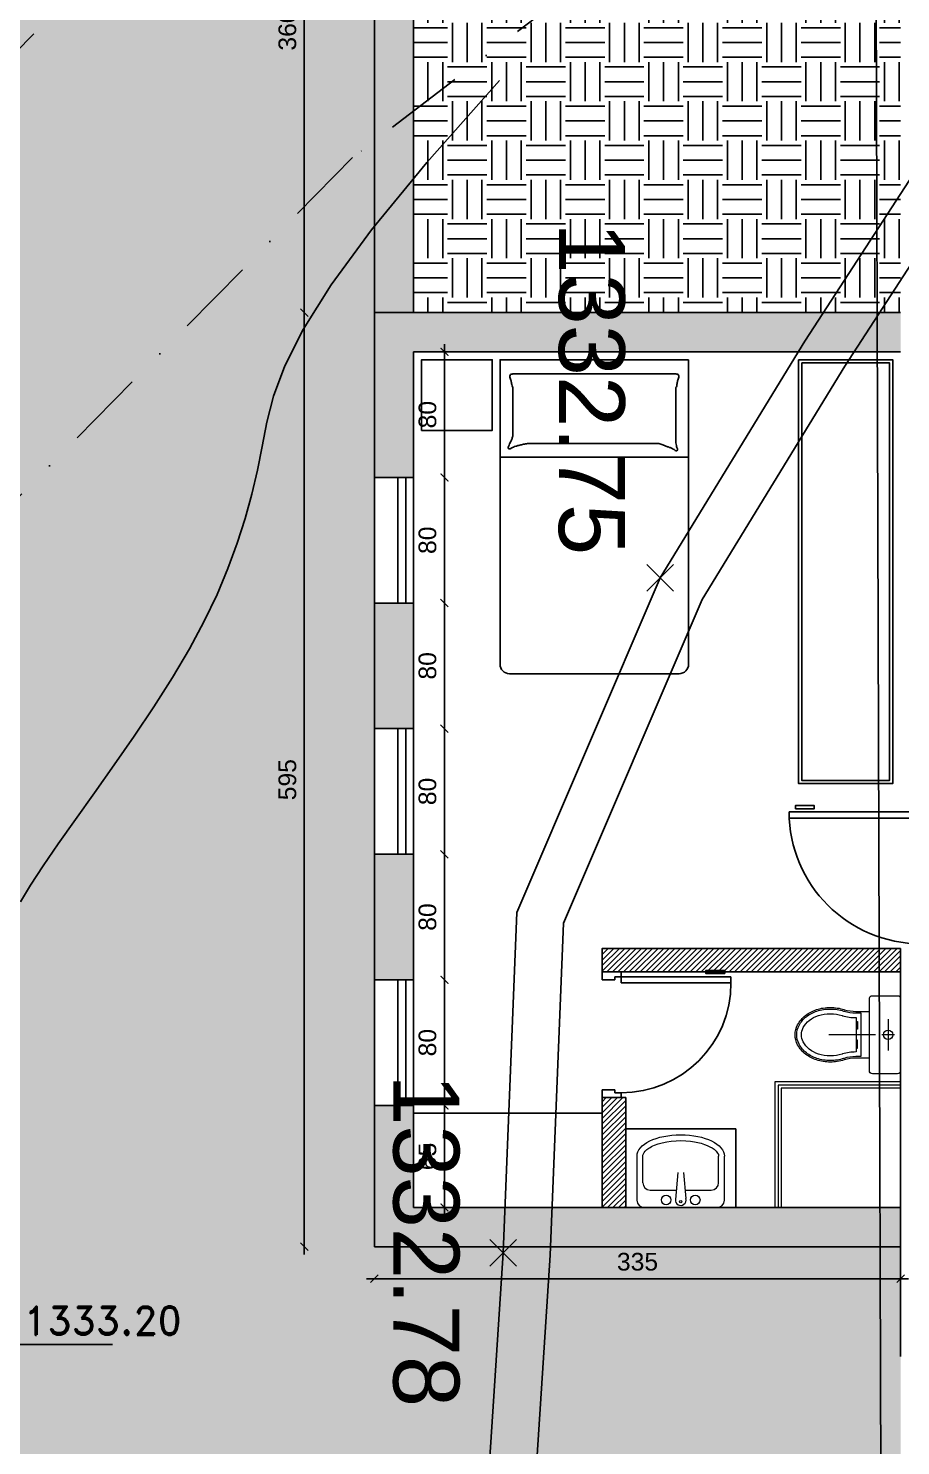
# Model space of a CAD drawing. Header units: centimetres. Extents: x 96271 to 179142, y 9855 to 112216.
# Drawn here: x 138321 to 138877, y 81694 to 82596 of the extents above; entities that cross this region are included whole.
import ezdxf
from ezdxf.enums import TextEntityAlignment as Align

# ---------------------------------------------------------------- set-up
doc = ezdxf.new("R2010")
doc.units = ezdxf.units.CM
doc.header["$LTSCALE"] = 100
doc.header["$MEASUREMENT"] = 0
doc.header["$PDSIZE"] = 0.2
doc.linetypes.add('DASHDOT', pattern=[1, 0.5, -0.25, 0, -0.25])
doc.linetypes.add('HIDDEN', pattern=[0.375, 0.25, -0.125])
doc.layers.get('0').update_dxf_attribs({"linetype": 'CONTINUOUS'})
doc.layers.get('DEFPOINTS').update_dxf_attribs({"linetype": 'CONTINUOUS'})
for name, color, linetype in [('0-door', 7, 'CONTINUOUS'), ('1-door', 7, 'CONTINUOUS'), ('A-Dim', 2, 'CONTINUOUS'), ('A-Furn-Free', 32, 'CONTINUOUS'), ('A-Glass-Full', 140, 'CONTINUOUS'), ('A-Patt-CMU', 8, 'CONTINUOUS'), ('A-Patt-Strcr', 8, 'CONTINUOUS'), ('A-Sanitary fixt', 143, 'CONTINUOUS'), ('A-Setback', 3, 'DASHDOT'), ('A-Wall-Full', 5, 'CONTINUOUS'), ('A-Wall-Prht', 2, 'CONTINUOUS'), ('A-Wall-Strctr', 6, 'CONTINUOUS'), ('C-TOPO-MINR', 145, 'CONTINUOUS'), ("coupe aa'", 6, 'CONTINUOUS'), ('HANDLES', 2, 'CONTINUOUS'), ('jal er', 5, 'CONTINUOUS'), ('plan-elevation level', 7, 'CONTINUOUS'), ('PLANTS', 75, 'CONTINUOUS'), ('V-NODE', 1, 'CONTINUOUS'), ('V-NODE-TEXT', 11, 'CONTINUOUS')]:
    doc.layers.add(name, color=color, linetype=linetype)
doc.layers.add('cadre', color=7, linetype='CONTINUOUS', lineweight=0)
doc.layers.add('sanitaires', color=150, linetype='CONTINUOUS', lineweight=0)
doc.styles.add('I', font='ITALICC.SHX')
doc.styles.add('ROMAND', font='romand.shx', dxfattribs={"height": 10})
doc.styles.get("Standard").update_dxf_attribs({"font": 'arial.ttf'})
doc.dimstyles.new('1-50', dxfattribs={"dimtxt": 11.25, "dimasz": 5, "dimexe": 5, "dimexo": 5, "dimgap": 5, "dimtad": 1, "dimdec": 1, "dimrnd": 0.5, "dimzin": 12, "dimdsep": 46, "dimtxsty": 'Standard', "dimblk": 'ARCHTICK', "dimcen": 0.09, "dimdle": 5, "dimadec": 0, "dimazin": 3, "dimtfac": 1, "dimtdec": 1, "dimtix": 1, "dimtofl": 0, "dimtmove": 1, "dimatfit": 3, "dimfxl": 5, "dimtolj": 1, "dimtzin": 0, "dimarcsym": 0})
pattern_1 = [(90, (894916.29, -703049.082), (14.2875, 7.14375), [0, -14.2875])]
pattern_2 = [(50, (149663.154, 69378.014), (14.345204, -1.255043), [1.5, -16.5]), (355, (149663.154, 69378.014), (-2.775027, 15.043843), [1.2, -13.2]), (100.45144, (149664.35, 69377.91), (11.570177, 13.7888), [1.274804, -14.022842]), (46.1842, (149663.154, 69382.014), (21.344827, -3.310386), [2.25, -24.75]), (96.63564, (149664.933, 69381.739), (18.69324, 19.482372), [1.912207, -21.034275]), (351.18416, (149663.154, 69382.014), (18.69324, 19.482372), [1.8, -19.8]), (21, (149665.154, 69381.014), (11.938141, -8.052378), [1.5, -16.5]), (326, (149665.154, 69381.014), (4.866307, 14.503001), [1.2, -13.2]), (71.451445, (149666.149, 69380.343), (16.804448, 6.450623), [1.274804, -14.022842]), (37.5, (149663.154, 69378.0145), (0.2431971, 6.6578771), [0, -13.04, 0, -13.4, 0, -13.25]), (7.5, (149663.154, 69378.0145), (5.2613907, 7.8882342), [0, -7.64, 0, -12.74, 0, -5.05]), (327.5, (149658.694, 69378.0145), (10.6764487, -0.4510974), [0, -5, 0, -15.6, 0, -20.7]), (317.5, (149656.694, 69378.0145), (11.6637234, 2.0020996), [0, -6.5, 0, -10.36, 0, -14.7])]

# ---------------------------------------------------------------- blocks, each defined once
blk = doc.blocks.new('A$C5EE75B5F')
at = {"layer": 'C-TOPO-MINR', "linetype": 'Continuous', "lineweight": -3}
blk.add_lwpolyline([(71.3428, 27.0318), (71.8646, 26.5684), (72.2941, 26.2163), (72.6445, 25.9591), (72.929, 25.7804), (73.1608, 25.6636), (73.3533, 25.5924), (73.5196, 25.5503), (73.673, 25.5209), (73.8246, 25.4902), (73.9773, 25.4543), (74.132, 25.412), (74.2894, 25.3619), (74.4504, 25.3026), (74.6157, 25.2329), (74.7862, 25.1514), (74.9628, 25.0568), (75.1455, 24.9487), (75.3318, 24.8301), (75.5185, 24.7051), (75.7023, 24.5777), (75.8802, 24.4521), (76.0488, 24.3321), (76.205, 24.222), (76.3454, 24.1255), (76.468, 24.0459), (76.5744, 23.9819)], dxfattribs=at)
at = {"layer": "coupe aa'", "linetype": 'HIDDEN', "flags": 128}
blk.add_lwpolyline([(18.6221, 29.2621), (100.3986, 29.5218)], dxfattribs=at)
at = {"layer": 'jal er', "elevation": 1332.852, "flags": 128}
for points in [[(81.972, 26.8489), (78.809, 27.0549), (76.643, 27.1419), (74.511, 28.0529), (73.002, 28.9749), (71.212, 30.1369), (68.878, 32.4109), (67.031, 35.0859), (66.516, 37.1429), (66.252, 39.2109), (66.228, 41.9949), (66.209, 44.5949), (66.942, 48.9499), (67.348, 50.9359), (68.814, 54.8789)], [(81.9915, 27.1483), (78.8248, 27.3545), (76.7102, 27.4395), (74.6489, 28.3202), (73.162, 29.2288), (71.4002, 30.3724), (69.1083, 32.6054), (67.3088, 35.2116), (66.8114, 37.1985), (66.5519, 39.2313), (66.528, 41.9973), (66.5092, 44.5709), (67.237, 48.895), (67.6373, 50.8531), (69.0952, 54.7744)]]:
    blk.add_lwpolyline(points, dxfattribs=at)
at = {"layer": 'V-NODE', "color": 7, "lineweight": -2}
for p, q in [((74.4262, 27.9681, 1334.425), (74.5959, 28.1378, 1334.425)), ((74.4262, 28.1378, 1334.425), (74.5959, 27.9681, 1334.425)), ((74.4941, 28.0359, 1332.75), (74.528, 28.0699, 1332.75)), ((74.4941, 28.0699, 1332.75), (74.528, 28.0359, 1332.75)), ((78.7242, 26.9701, 1334.46), (78.8939, 27.1398, 1334.46)), ((78.7242, 27.1398, 1334.46), (78.8939, 26.9701, 1334.46)), ((78.7921, 27.0379, 1332.785), (78.826, 27.0719, 1332.785)), ((78.7921, 27.0719, 1332.785), (78.826, 27.0379, 1332.785))]:
    blk.add_line(p, q, dxfattribs=at)
at = {"layer": 'cadre', "style": 'I', "flags": 4}
blk.add_attdef('NORD', text='', height=0.27, rotation=272.48913, dxfattribs=at).set_placement((17.2349, 54.4223), align=Align.MIDDLE)
blk.add_attdef('NORD', text='', height=0.27, rotation=272.48913, dxfattribs=at).set_placement((17.2349, 54.4223), align=Align.MIDDLE)
at = {"layer": 'V-NODE-TEXT', "color": 3, "linetype": 'ByBlock', "char_height": 0.42, "attachment_point": 4}
for s, insert in [('1332.75', (72.2453, 27.616)), ('1332.78', (77.6718, 26.5625))]:
    blk.add_mtext(s, dxfattribs=dict(at, insert=insert))
blk = doc.blocks.new('CL-FFL-PLAN')
at = {"layer": 'plan-elevation level'}
h = blk.add_hatch(dxfattribs=at)
h.set_pattern_fill('DOTS', color=232, scale=9, angle=90, style=0)
h.set_pattern_definition(pattern_1)
h.paths.add_polyline_path([(-1228.6, 206.6), (-1228.6, 50.3), (-1384.9, 50.3, -0.414214)])
h = blk.add_hatch(dxfattribs=at)
h.set_pattern_fill('DOTS', color=232, scale=9, angle=90, style=0)
h.set_pattern_definition(pattern_1)
h.paths.add_polyline_path([(-1228.6, 50.3), (-1072.2, 50.3, -0.414214), (-1228.6, -106.1)])
at = {"layer": 'plan-elevation level', "color": 7, "ltscale": 111}
for p, q in [((-1228.6, 301), (-1228.6, -200.5)), ((336.9, 50.3), (-1462.7, 50.3))]:
    blk.add_line(p, q, dxfattribs=at)
blk.add_circle((-1228.6, 50.3), 156.3, dxfattribs=at)
at = {"layer": 'plan-elevation level', "color": 111, "ltscale": 111, "style": 'ROMAND'}
for s, p in [('FFL', (-960.4, 110.5)), ('CL', (-960.4, -179.7))]:
    blk.add_text(s, height=180, dxfattribs=at).set_placement(p)
for tag, p in [('FFL', (-424, 112.5)), ('CL', (-417.5, -180.3))]:
    blk.add_attdef(tag, p, '', height=180, dxfattribs=at)
blk = doc.blocks.new('SIEGE')
at = {"layer": 'sanitaires'}
for p, q in [((0.08, -0.1), (0.08, 0.1)), ((0.04, 0), (0.12, 0)), ((0.16, 0), (0.46, 0))]:
    blk.add_line(p, q, dxfattribs=at)
for points in [[(0, -0.23), (0, 0.23, -0.414214), (0.02, 0.25), (0.18, 0.25, -0.414214), (0.2, 0.23), (0.2, -0.23, -0.414214), (0.18, -0.25), (0.02, -0.25, -0.414214)], [(0.255, 0.14), (0.2858, 0.14, 0.070503), (0.3623, 0.1508, -0.002744), (0.3646, 0.1516, -0.078075), (0.45, 0.165, -0.078075), (0.5354, 0.1516, -0.087567), (0.603, 0.1159, -0.105488), (0.65, 0.0599, -0.122953), (0.665, 0, -0.122953), (0.65, -0.0599, -0.105488), (0.603, -0.1159, -0.087567), (0.5354, -0.1516, -0.078075), (0.45, -0.165, -0.078075), (0.3646, -0.1516, -0.002744), (0.3623, -0.1508, 0.070503), (0.2858, -0.14), (0.255, -0.14)], [(0.285, 0.11), (0.2858, 0.11, 0.071649), (0.3719, 0.1224, -0.002744), (0.3738, 0.123, -0.078075), (0.45, 0.135, -0.078075), (0.5262, 0.123, -0.087567), (0.5845, 0.0922, -0.105488), (0.6236, 0.0458, -0.122953), (0.635, 0, -0.122953), (0.6236, -0.0458, -0.105488), (0.5845, -0.0922, -0.087567), (0.5262, -0.123, -0.078075), (0.45, -0.135, -0.078075), (0.3738, -0.123, -0.002744), (0.3719, -0.1224, 0.071649), (0.2858, -0.11), (0.285, -0.11)]]:
    blk.add_lwpolyline(points, format="xyb", close=True, dxfattribs=at)
blk.add_lwpolyline([(0.2, 0.15), (0.2858, 0.15, 0.070055), (0.3592, 0.1603, -0.002744), (0.3616, 0.1611, -0.078075), (0.45, 0.175, -0.078075), (0.5384, 0.1611, -0.087567), (0.6091, 0.1237, -0.105488), (0.6589, 0.0646, -0.122953), (0.675, 0, -0.122953), (0.6589, -0.0646, -0.105488), (0.6091, -0.1237, -0.087567), (0.5384, -0.1611, -0.078075), (0.45, -0.175, -0.078075), (0.3616, -0.1611, -0.002744), (0.3592, -0.1603, 0.070055), (0.2858, -0.15), (0.2, -0.15)], format="xyb", dxfattribs=at)
for points in [[(0.285, 0.085), (0.275, 0.085), (0.275, 0.035), (0.285, 0.035)], [(0.285, -0.085), (0.275, -0.085), (0.275, -0.035), (0.285, -0.035)]]:
    blk.add_lwpolyline(points, dxfattribs=at)
blk.add_circle((0.08, 0), 0.03, dxfattribs=at)
blk = doc.blocks.new('A$C16793335')
at = {"layer": 'sanitaires'}
for p, q in [((-22.93, 1.35), (23.44, 1.35)), ((-27.57, -3.29), (-27.57, -31.39)), ((-1.48, -20.99), (-3.07, -4.27)), ((1.98, -20.99), (3.67, -3.74)), ((28.07, -3.29), (28.07, -31.39)), ((-23.86, -14.41), (-23.86, -31.39)), ((-2.55, -9.78), (-19.22, -9.78)), ((19.73, -9.78), (3.08, -9.78)), ((24.36, -14.41), (24.36, -31.39))]:
    blk.add_line(p, q, dxfattribs=at)
for centre, radius in [((-9.02, -3.42), 3.02), ((0.25, -2.33), 0.741), ((9.53, -3.42), 3.02)]:
    blk.add_circle(centre, radius, dxfattribs=at)
for centre, radius, start, end in [((-22.93, -3.29), 4.64, 90, 180), ((0.25, -3.42), 3.43, 354.03503, 194.36306), ((23.44, -3.29), 4.64, 0, 90), ((-19.22, -14.41), 4.64, 90, 180), ((19.73, -14.41), 4.64, 0, 90)]:
    blk.add_arc(centre, radius, start, end, dxfattribs=at)
at = {"layer": 'sanitaires', "extrusion": (0, 0, -1)}
blk.add_ellipse((0.25, -31.39), major_axis=(-27.82, 0), ratio=0.489262, start_param=3.141593, end_param=6.283185, dxfattribs=at)
at = {"layer": 'sanitaires'}
blk.add_open_spline([(24.36, -31.39), (24.36, -32.25), (24.02, -33.26), (21.65, -35.79), (19.64, -37.16), (11.04, -40.78), (1.94, -41.89), (-12.47, -40.12), (-18.08, -38.01), (-23.21, -34), (-23.86, -32.51), (-23.86, -31.39)], degree=3, knots=[0, 0, 0, 0, 0.429762, 0.429762, 0.859523, 0.859523, 1.816754, 1.816754, 2.581686, 2.581686, 3.141593, 3.141593, 3.141593, 3.141593], dxfattribs=at)
blk = doc.blocks.new('Dl80-12')
at = {"color": 1}
for p, q in [((0.3, 1.1), (0.3, 9.5)), ((0.3, 9.5), (0.7, 9.5)), ((0.7, 9.5), (0.7, 1.1)), ((0, -0.1), (0, 1.1)), ((0, 1.1), (0.3, 1.1)), ((0.3, 1.1), (0.3, 0.7)), ((0.7, 1.1), (0.3, 1.1)), ((8.7, 1.1), (8.7, 0.7)), ((9, 1.1), (8.7, 1.1)), ((9, -0.1), (9, 1.1)), ((0.3, 0.7), (0.5, 0.7)), ((0.5, 0.7), (0.5, -0.1)), ((8.7, 0.7), (8.5, 0.7)), ((8.5, 0.7), (8.5, -0.1)), ((0.5, -0.1), (0, -0.1)), ((8.5, -0.1), (9, -0.1))]:
    blk.add_line(p, q, dxfattribs=at)
at = {"color": 7}
blk.add_arc((0.3, 1.1), 8.4, 0, 90, dxfattribs=at)
at = {"layer": 'HANDLES'}
blk.add_lwpolyline([(0.1, 9.1), (-0.1, 9.1), (-0.1, 7.9), (0.1, 7.9), (0.1, 9.1)], dxfattribs=at)
blk = doc.blocks.new('Dl70-12')
at = {"color": 1}
for p, q in [((0.3, 8.1), (0.7, 8.1)), ((0.3, 1.1), (0.3, 8.1)), ((0.7, 8.1), (0.7, 1.1)), ((0, -0.1), (0, 1.1)), ((0, 1.1), (0.3, 1.1)), ((0.3, 1.1), (0.3, 0.7)), ((0.7, 1.1), (0.3, 1.1)), ((7.7, 1.1), (7.7, 0.7)), ((8, 1.1), (7.7, 1.1)), ((8, -0.1), (8, 1.1)), ((0.3, 0.7), (0.5, 0.7)), ((0.5, 0.7), (0.5, -0.1)), ((7.5, 0.7), (7.5, -0.1)), ((7.7, 0.7), (7.5, 0.7)), ((0.5, -0.1), (0, -0.1)), ((7.5, -0.1), (8, -0.1))]:
    blk.add_line(p, q, dxfattribs=at)
at = {"color": 7}
blk.add_arc((0.7, 1.1), 7, 0, 90, dxfattribs=at)
at = {"layer": 'HANDLES'}
blk.add_lwpolyline([(0.1, 7.7), (-0.1, 7.7), (-0.1, 6.5), (0.1, 6.5), (0.1, 7.7)], dxfattribs=at)
blk = doc.blocks.new('_ArchTick')
at = {"color": 0, "linetype": 'ByBlock', "const_width": 0.15}
blk.add_lwpolyline([(-0.5, -0.5), (0.5, 0.5)], dxfattribs=at)
blk = doc.blocks.new('*D1472')
at = {"layer": 'A-Dim', "color": 0, "lineweight": -2, "transparency": 16777216}
blk.add_line((138586.15, 82395.33), (138586.15, 82305.33), dxfattribs=at)
at = {"layer": 'DEFPOINTS', "color": 0, "transparency": 16777216}
for p in [(138541.56, 82390.33), (138541.56, 82310.33), (138586.15, 82310.33)]:
    blk.add_point(p, dxfattribs=at)
at = {"layer": 'A-Dim', "color": 0, "lineweight": -2, "transparency": 16777216, "xscale": 5, "yscale": 5, "zscale": 5}
for p, rotation in [((138586.15, 82390.33), 90), ((138586.15, 82310.33), 270)]:
    blk.add_blockref('_ArchTick', p, dxfattribs=dict(at, rotation=rotation))
at = {"layer": 'A-Dim', "color": 0, "transparency": 16777216, "insert": (138575.4, 82350.33), "char_height": 11.25, "attachment_point": 5, "rotation": 90}
blk.add_mtext('\\A1;80', dxfattribs=at)
blk = doc.blocks.new('*D1473')
at = {"layer": 'A-Dim', "color": 0, "lineweight": -2, "transparency": 16777216}
blk.add_line((138586.15, 82315.33), (138586.15, 82225.33), dxfattribs=at)
at = {"layer": 'DEFPOINTS', "color": 0, "transparency": 16777216}
for p in [(138541.56, 82310.33), (138541.56, 82230.33), (138586.15, 82230.33)]:
    blk.add_point(p, dxfattribs=at)
at = {"layer": 'A-Dim', "color": 0, "lineweight": -2, "transparency": 16777216, "xscale": 5, "yscale": 5, "zscale": 5}
for p, rotation in [((138586.15, 82310.33), 90), ((138586.15, 82230.33), 270)]:
    blk.add_blockref('_ArchTick', p, dxfattribs=dict(at, rotation=rotation))
at = {"layer": 'A-Dim', "color": 0, "transparency": 16777216, "insert": (138575.4, 82270.33), "char_height": 11.25, "attachment_point": 5, "rotation": 90}
blk.add_mtext('\\A1;80', dxfattribs=at)
blk = doc.blocks.new('*D1474')
at = {"layer": 'A-Dim', "color": 0, "lineweight": -2, "transparency": 16777216}
blk.add_line((138586.14, 82235.33), (138586.14, 82145.33), dxfattribs=at)
at = {"layer": 'DEFPOINTS', "color": 0, "transparency": 16777216}
for p in [(138541.56, 82230.33), (138541.56, 82150.33), (138586.14, 82150.33)]:
    blk.add_point(p, dxfattribs=at)
at = {"layer": 'A-Dim', "color": 0, "lineweight": -2, "transparency": 16777216, "xscale": 5, "yscale": 5, "zscale": 5}
for p, rotation in [((138586.14, 82230.33), 90), ((138586.14, 82150.33), 270)]:
    blk.add_blockref('_ArchTick', p, dxfattribs=dict(at, rotation=rotation))
at = {"layer": 'A-Dim', "color": 0, "transparency": 16777216, "insert": (138575.39, 82190.33), "char_height": 11.25, "attachment_point": 5, "rotation": 90}
blk.add_mtext('\\A1;80', dxfattribs=at)
blk = doc.blocks.new('*D1475')
at = {"layer": 'A-Dim', "color": 0, "lineweight": -2, "transparency": 16777216}
blk.add_line((138881.56, 81799.96), (138536.56, 81799.96), dxfattribs=at)
at = {"layer": 'DEFPOINTS', "color": 0, "transparency": 16777216}
for p in [(138541.56, 81871.64), (138876.56, 81871.64), (138541.56, 81799.96)]:
    blk.add_point(p, dxfattribs=at)
at = {"layer": 'A-Dim', "color": 0, "lineweight": -2, "transparency": 16777216, "xscale": 5, "yscale": 5, "zscale": 5, "rotation": 180}
blk.add_blockref('_ArchTick', (138541.56, 81799.96), dxfattribs=at)
at = {"layer": 'A-Dim', "color": 0, "lineweight": -2, "transparency": 16777216, "xscale": 5, "yscale": 5, "zscale": 5}
blk.add_blockref('_ArchTick', (138876.56, 81799.96), dxfattribs=at)
at = {"layer": 'A-Dim', "color": 0, "transparency": 16777216, "insert": (138709.06, 81810.71), "char_height": 11.25, "attachment_point": 5}
blk.add_mtext('\\A1;335', dxfattribs=at)
blk = doc.blocks.new('*D1476')
at = {"layer": 'A-Dim', "color": 0, "lineweight": -2, "transparency": 16777216}
blk.add_line((138496.97, 82410.33), (138496.97, 82780.33), dxfattribs=at)
at = {"layer": 'DEFPOINTS', "color": 0, "transparency": 16777216}
for p in [(138496.97, 82775.33), (138541.56, 82775.33), (138541.56, 82415.33)]:
    blk.add_point(p, dxfattribs=at)
at = {"layer": 'A-Dim', "color": 0, "lineweight": -2, "transparency": 16777216, "xscale": 5, "yscale": 5, "zscale": 5}
for p, rotation in [((138496.97, 82775.33), 90), ((138496.97, 82415.33), 270)]:
    blk.add_blockref('_ArchTick', p, dxfattribs=dict(at, rotation=rotation))
at = {"layer": 'A-Dim', "color": 0, "transparency": 16777216, "insert": (138486.22, 82595.33), "char_height": 11.25, "attachment_point": 5, "rotation": 90}
blk.add_mtext('\\A1;360', dxfattribs=at)
blk = doc.blocks.new('A$C44456857')
at = {"layer": 'A-Furn-Free'}
for p, q in [((62, 0), (62, 120)), ((9.1, 8.05), (9.1, 112.02)), ((17.79, 112), (52.89, 112)), ((53.34, 101), (53.34, 18.35)), ((48.71, 8.07), (17.79, 8.07))]:
    blk.add_line(p, q, dxfattribs=at)
blk.add_lwpolyline([(0, 120), (194, 120, -0.414214), (200, 114), (200, 6, -0.414214), (194, 0), (0, 0)], format="xyb", close=True, dxfattribs=at)
for points, knots in [([(17.79, 112), (17.41, 112.16), (16.54, 112.52), (14.9, 112.84), (13.2, 112.97), (11.76, 113.74), (10.51, 113.94), (9.45, 113.44), (9.14, 112.66), (9.11, 112.21), (9.1, 112.02)], [0, 0, 0, 0, 0.0122678, 0.0281419, 0.0500995, 0.0625001, 0.0767267, 0.0866864, 0.0948423, 0.1003571, 0.1003571, 0.1003571, 0.1003571]), ([(53.34, 101), (53.64, 101.87), (54.18, 103.4), (55.01, 105.64), (55.75, 107.67), (56.54, 109.4), (57.24, 110.86), (58.12, 111.75), (57.89, 112.98), (56.81, 112.98), (55.84, 112.5), (54.48, 112.21), (53.44, 112.07), (52.89, 112)], [0, 0, 0, 0, 0.0275517, 0.0485794, 0.071916, 0.0923707, 0.1053812, 0.1207124, 0.1273745, 0.1371902, 0.1463906, 0.161119, 0.177964, 0.177964, 0.177964, 0.177964]), ([(53.34, 18.35), (53.4, 17.82), (53.5, 16.88), (53.72, 15.5), (53.92, 14.28), (54.3, 13.1), (54.53, 11.97), (54.89, 10.94), (55.16, 9.81), (55.6, 8.53), (56.2, 7.39), (56.79, 6.48), (56.77, 5.76), (56.41, 4.77), (55.29, 5.54), (54.2, 5.8), (53.03, 6.43), (51.82, 7.04), (50.68, 7.43), (49.68, 7.8), (49.05, 7.98), (48.71, 8.07)], [0, 0, 0, 0, 0.0160615, 0.0285027, 0.0416536, 0.0531455, 0.065827, 0.0761386, 0.0856883, 0.1006675, 0.1166231, 0.124875, 0.1316422, 0.1385188, 0.1504584, 0.1604921, 0.1747333, 0.1890852, 0.2015301, 0.2106669, 0.221193, 0.221193, 0.221193, 0.221193]), ([(17.79, 8.07), (17.41, 7.91), (16.54, 7.55), (14.9, 7.23), (13.2, 7.1), (11.76, 6.33), (10.51, 6.13), (9.45, 6.63), (9.14, 7.41), (9.11, 7.86), (9.1, 8.05)], [0, 0, 0, 0, 0.0122678, 0.0281419, 0.0500995, 0.0625001, 0.0767267, 0.0866864, 0.0948423, 0.1003571, 0.1003571, 0.1003571, 0.1003571])]:
    blk.add_open_spline(points, degree=3, knots=knots, dxfattribs=at)
blk = doc.blocks.new('*D1478')
at = {"layer": 'A-Dim', "color": 0, "lineweight": -2, "transparency": 16777216}
blk.add_line((138586.14, 82155.33), (138586.14, 82065.33), dxfattribs=at)
at = {"layer": 'DEFPOINTS', "color": 0, "transparency": 16777216}
for p in [(138541.56, 82150.33), (138541.56, 82070.33), (138586.14, 82070.33)]:
    blk.add_point(p, dxfattribs=at)
at = {"layer": 'A-Dim', "color": 0, "lineweight": -2, "transparency": 16777216, "xscale": 5, "yscale": 5, "zscale": 5}
for p, rotation in [((138586.14, 82150.33), 90), ((138586.14, 82070.33), 270)]:
    blk.add_blockref('_ArchTick', p, dxfattribs=dict(at, rotation=rotation))
at = {"layer": 'A-Dim', "color": 0, "transparency": 16777216, "insert": (138575.39, 82110.33), "char_height": 11.25, "attachment_point": 5, "rotation": 90}
blk.add_mtext('\\A1;80', dxfattribs=at)
blk = doc.blocks.new('*D1479')
at = {"layer": 'A-Dim', "color": 0, "lineweight": -2, "transparency": 16777216}
blk.add_line((138586.14, 82075.33), (138586.14, 81985.33), dxfattribs=at)
at = {"layer": 'DEFPOINTS', "color": 0, "transparency": 16777216}
for p in [(138541.56, 82070.33), (138541.56, 81990.33), (138586.14, 81990.33)]:
    blk.add_point(p, dxfattribs=at)
at = {"layer": 'A-Dim', "color": 0, "lineweight": -2, "transparency": 16777216, "xscale": 5, "yscale": 5, "zscale": 5}
for p, rotation in [((138586.14, 82070.33), 90), ((138586.14, 81990.33), 270)]:
    blk.add_blockref('_ArchTick', p, dxfattribs=dict(at, rotation=rotation))
at = {"layer": 'A-Dim', "color": 0, "transparency": 16777216, "insert": (138575.39, 82030.33), "char_height": 11.25, "attachment_point": 5, "rotation": 90}
blk.add_mtext('\\A1;80', dxfattribs=at)
blk = doc.blocks.new('*D1480')
at = {"layer": 'A-Dim', "color": 0, "lineweight": -2, "transparency": 16777216}
blk.add_line((138586.14, 81995.33), (138586.14, 81905.33), dxfattribs=at)
at = {"layer": 'DEFPOINTS', "color": 0, "transparency": 16777216}
for p in [(138541.56, 81990.33), (138541.56, 81910.33), (138586.14, 81910.33)]:
    blk.add_point(p, dxfattribs=at)
at = {"layer": 'A-Dim', "color": 0, "lineweight": -2, "transparency": 16777216, "xscale": 5, "yscale": 5, "zscale": 5}
for p, rotation in [((138586.14, 81990.33), 90), ((138586.14, 81910.33), 270)]:
    blk.add_blockref('_ArchTick', p, dxfattribs=dict(at, rotation=rotation))
at = {"layer": 'A-Dim', "color": 0, "transparency": 16777216, "insert": (138575.39, 81950.33), "char_height": 11.25, "attachment_point": 5, "rotation": 90}
blk.add_mtext('\\A1;80', dxfattribs=at)
blk = doc.blocks.new('*D1481')
at = {"layer": 'A-Dim', "color": 0, "lineweight": -2, "transparency": 16777216}
blk.add_line((138586.14, 81915.33), (138586.14, 81840.33), dxfattribs=at)
at = {"layer": 'DEFPOINTS', "color": 0, "transparency": 16777216}
for p in [(138541.56, 81910.33), (138541.56, 81845.33), (138586.14, 81845.33)]:
    blk.add_point(p, dxfattribs=at)
at = {"layer": 'A-Dim', "color": 0, "lineweight": -2, "transparency": 16777216, "xscale": 5, "yscale": 5, "zscale": 5}
for p, rotation in [((138586.14, 81910.33), 90), ((138586.14, 81845.33), 270)]:
    blk.add_blockref('_ArchTick', p, dxfattribs=dict(at, rotation=rotation))
at = {"layer": 'A-Dim', "color": 0, "transparency": 16777216, "insert": (138575.39, 81877.83), "char_height": 11.25, "attachment_point": 5, "rotation": 90}
blk.add_mtext('\\A1;65', dxfattribs=at)
blk = doc.blocks.new('*D1482')
at = {"layer": 'A-Dim', "color": 0, "lineweight": -2, "transparency": 16777216}
blk.add_line((138496.97, 81815.33), (138496.97, 82420.33), dxfattribs=at)
at = {"layer": 'DEFPOINTS', "color": 0, "transparency": 16777216}
for p in [(138496.97, 82415.33), (138517.06, 82415.33), (138517.06, 81820.33)]:
    blk.add_point(p, dxfattribs=at)
at = {"layer": 'A-Dim', "color": 0, "lineweight": -2, "transparency": 16777216, "xscale": 5, "yscale": 5, "zscale": 5}
for p, rotation in [((138496.97, 82415.33), 90), ((138496.97, 81820.33), 270)]:
    blk.add_blockref('_ArchTick', p, dxfattribs=dict(at, rotation=rotation))
at = {"layer": 'A-Dim', "color": 0, "transparency": 16777216, "insert": (138486.23, 82117.83), "char_height": 11.25, "attachment_point": 5, "rotation": 90}
blk.add_mtext('\\A1;595', dxfattribs=at)

msp = doc.modelspace()

# ---------------------------------------------------------------- hatches: boundary and pattern name
at = {"layer": 'A-Patt-CMU'}
h = msp.add_hatch(dxfattribs=at)
h.set_pattern_fill('ANSI31', color=256, scale=20, angle=180)
h.set_pattern_definition([(225, (149683.1543, 69368.0145), (1.76776695, -1.76776695), [])])
h.paths.add_polyline_path([(138876.559, 81995.329), (138876.559, 82010.329), (138686.559, 82010.329), (138686.559, 81995.329)])
h = msp.add_hatch(dxfattribs=at)
h.set_pattern_fill('ANSI31', color=256, scale=20, angle=180)
h.set_pattern_definition([(225, (149663.1543, 69378.0145), (1.76776695, -1.76776695), [])])
h.paths.add_polyline_path([(138701.559, 81915.329), (138686.559, 81915.329), (138686.559, 81845.329), (138701.559, 81845.329)])
at = {"layer": 'A-Patt-Strcr'}
h = msp.add_hatch(dxfattribs=at)
h.set_pattern_fill('AR-CONC', color=256, scale=2)
h.set_pattern_definition(pattern_2)
h.paths.add_polyline_path([(138876.559, 82775.329), (138869.275, 82775.329), (138836.591, 82750.329), (138876.559, 82750.329)])
h.paths.add_polyline_path([(138869.275, 82775.329), (138541.559, 82775.329), (138541.559, 82524.661), (138566.559, 82543.784), (138566.559, 82750.329), (138836.591, 82750.329)])
h.paths.add_polyline_path([(138566.559, 82543.784), (138541.559, 82524.661), (138541.559, 82415.329), (138566.559, 82415.329)])
h = msp.add_hatch(dxfattribs=at)
h.set_pattern_fill('EARTH', color=256, scale=100)
h.set_pattern_definition([(0, (149663.154, 69378.014), (25, 25), [25, -25]), (0, (149663.154, 69387.39), (25, 25), [25, -25]), (0, (149663.154, 69396.764), (25, 25), [25, -25]), (90, (149666.28, 69399.89), (-25, 25), [25, -25]), (90, (149675.654, 69399.89), (-25, 25), [25, -25]), (90, (149685.03, 69399.89), (-25, 25), [25, -25])])
h.paths.add_polyline_path([(138876.559, 82750.329), (138836.591, 82750.329), (138566.559, 82543.784), (138566.559, 82415.329), (138876.559, 82415.329)])
h.paths.add_polyline_path([(138836.591, 82750.329), (138566.559, 82750.329), (138566.559, 82543.784)])
h = msp.add_hatch(dxfattribs=at)
h.set_pattern_fill('AR-CONC', color=256, scale=2)
h.set_pattern_definition(pattern_2)
h.paths.add_polyline_path([(138566.559, 81910.329), (138541.559, 81910.329), (138541.559, 81820.329), (138876.559, 81820.329), (138876.559, 81845.329), (138566.559, 81845.329)])
h.paths.add_polyline_path([(138566.559, 82070.329), (138541.559, 82070.329), (138541.559, 81990.329), (138566.559, 81990.329)])
h.paths.add_polyline_path([(138566.559, 82230.329), (138541.559, 82230.329), (138541.559, 82150.329), (138566.559, 82150.329)])
h.paths.add_polyline_path([(138566.559, 82390.329), (138876.559, 82390.329), (138876.559, 82415.329), (138541.559, 82415.329), (138541.559, 82310.329), (138566.559, 82310.329)])
at = {"layer": 'PLANTS'}
h = msp.add_hatch(dxfattribs=at)
h.set_pattern_fill('AR-SAND', color=256, scale=20)
h.set_pattern_definition([(37.5, (149663.154, 69378.014), (-1.259867, 38.536475), [0, -30.4, 0, -34, 0, -32.5]), (7.5, (149663.154, 69378.014), (35.39553, 56.44292), [0, -16.4, 0, -27.4, 0, -10.5]), (327.5, (149638.554, 69378.014), (62.28284, 0.11318), [0, -10, 0, -36, 0, -47]), (317.5, (149638.554, 69378.014), (60.12253, 17.55351), [0, -5, 0, -23.6, 0, -27])])
edge = h.paths.add_edge_path()
edge.add_line((138541.559, 81820.999), (138541.559, 82775.329))
edge.add_line((138541.559, 82775.329), (138901.559, 82775.329))
edge.add_line((138901.559, 82775.329), (138936.559, 82775.329))
edge.add_line((138936.559, 82775.329), (139151.559, 82775.329))
edge.add_line((139151.559, 82775.329), (139211.559, 82775.329))
edge.add_line((139211.559, 82775.329), (139426.559, 82775.329))
edge.add_line((139426.559, 82775.329), (139491.559, 82775.329))
edge.add_line((139491.559, 82775.329), (139706.559, 82775.329))
edge.add_line((139706.559, 82775.329), (139736.559, 82775.329))
edge.add_line((139736.559, 82775.329), (139736.559, 82835.329))
edge.add_line((139736.559, 82835.329), (139941.559, 82835.329))
edge.add_line((139941.559, 82835.329), (139939.518, 83600.319))
edge.add_line((139939.518, 83600.319), (140504.518, 83600.319))
edge.add_line((140504.518, 83600.319), (140505.052, 83400.329))
edge.add_line((140505.052, 83400.329), (140506.559, 83400.329))
edge.add_line((140506.559, 83400.329), (140506.559, 82835.329))
edge.add_line((140506.559, 82835.329), (140980.664, 82835.329))
edge.add_line((140980.664, 82835.329), (140942.274, 84040.329))
edge.add_line((140942.274, 84040.329), (139761.559, 84040.329))
edge.add_line((139761.559, 84040.329), (139761.559, 83625.329))
edge.add_line((139761.559, 83625.329), (138901.559, 83625.329))
edge.add_line((138901.559, 83625.329), (138901.559, 83100.329))
edge.add_line((138901.559, 83100.329), (138201.559, 83100.329))
edge.add_line((138201.559, 83100.329), (138201.559, 81505.183))
edge.add_arc((138661.559, 80820.329), 825, 90, 123.88831, ccw=False)
edge.add_line((138661.559, 81645.329), (138876.559, 81645.329))
edge.add_line((138876.559, 81645.329), (138876.559, 81670.329))
edge.add_line((138876.559, 81670.329), (138876.559, 81819.659))
edge.add_line((138876.559, 81819.659), (138541.559, 81820.999))

# ---------------------------------------------------------------- linework, layer by layer
msp.add_line((138876.559, 81925.329), (138876.559, 81925.329))
at = {"layer": 'A-Furn-Free'}
for points in [[(138571.559, 82340.329), (138616.559, 82340.329), (138616.559, 82385.329), (138571.559, 82385.329)], [(138811.559, 82385.329), (138871.559, 82385.329), (138871.559, 82115.329), (138811.559, 82115.329)], [(138813.559, 82383.329), (138869.559, 82383.329), (138869.559, 82117.329), (138813.559, 82117.329)]]:
    msp.add_lwpolyline(points, close=True, dxfattribs=at)
at = {"layer": 'A-Glass-Full'}
for p, q in [((138556.559, 82310.329), (138556.559, 82230.329)), ((138561.559, 82310.329), (138561.559, 82230.329)), ((138566.559, 82310.329), (138566.559, 82230.329)), ((138556.559, 82150.329), (138556.559, 82070.329)), ((138561.559, 82150.329), (138561.559, 82070.329)), ((138566.559, 82150.329), (138566.559, 82070.329)), ((138556.559, 81990.329), (138556.559, 81910.329)), ((138561.559, 81990.329), (138561.559, 81910.329)), ((138566.559, 81990.329), (138566.559, 81910.329))]:
    msp.add_line(p, q, dxfattribs=at)
at = {"layer": 'A-Sanitary fixt'}
for p, q in [((138566.559, 81905.329), (138686.559, 81905.329)), ((138701.559, 81895.329), (138771.559, 81895.329)), ((138771.559, 81895.329), (138771.559, 81845.329))]:
    msp.add_line(p, q, dxfattribs=at)
at = {"layer": 'A-Setback'}
for points in [[(141393.919, 84452.654), (140950.164, 84070.567), (140004.469, 83633.251), (139124.62, 83222.439), (138394.927, 82664.302), (138104.345, 82368.535), (137928.014, 82072.517), (137638.607, 81504.673)], [(141524.417, 84301.094), (141059.48, 83900.768), (140088.748, 83451.875), (139228.894, 83050.399), (138527.676, 82514.042), (138263.864, 82245.523), (138103.213, 81975.827), (137816.799, 81413.856)]]:
    msp.add_lwpolyline(points, dxfattribs=at)
at = {"layer": 'A-Wall-Full'}
for p, q in [((138876.559, 82010.329), (138686.559, 82010.329)), ((138686.559, 82010.329), (138686.559, 81995.329)), ((138876.559, 81995.329), (138686.559, 81995.329)), ((138686.559, 81915.329), (138701.559, 81915.329)), ((138686.559, 81915.329), (138686.559, 81845.329)), ((138701.559, 81845.329), (138701.559, 81915.329))]:
    msp.add_line(p, q, dxfattribs=at)
at = {"layer": 'A-Wall-Prht'}
for p, q in [((138541.559, 82310.329), (138541.559, 82230.329)), ((138541.559, 82150.329), (138541.559, 82070.329)), ((138541.559, 81990.329), (138541.559, 81910.329))]:
    msp.add_line(p, q, dxfattribs=at)
at = {"layer": 'A-Wall-Strctr'}
for p, q in [((138541.559, 82435.329), (138541.559, 82775.329)), ((138566.559, 82750.329), (138566.559, 82415.329)), ((138541.559, 82415.329), (138541.559, 82435.329)), ((138876.559, 82415.329), (138541.559, 82415.329)), ((138541.559, 82310.329), (138541.559, 82415.329)), ((138876.559, 82390.329), (138566.559, 82390.329)), ((138566.559, 82310.329), (138566.559, 82390.329)), ((138566.559, 82310.329), (138541.559, 82310.329)), ((138566.559, 82230.329), (138541.559, 82230.329)), ((138541.559, 81990.329), (138541.559, 82230.329)), ((138566.559, 81990.329), (138566.559, 82230.329)), ((138566.559, 82150.329), (138541.559, 82150.329)), ((138566.559, 82070.329), (138541.559, 82070.329)), ((138876.559, 81750.329), (138876.559, 82010.329)), ((138566.559, 81990.329), (138541.559, 81990.329)), ((138541.559, 81820.329), (138541.559, 81910.329)), ((138566.559, 81910.329), (138541.559, 81910.329)), ((138566.559, 81845.329), (138566.559, 81910.329)), ((138876.559, 81845.329), (138566.559, 81845.329)), ((138876.559, 81820.329), (138541.559, 81820.329))]:
    msp.add_line(p, q, dxfattribs=at)
msp.add_arc((138756.559, 82560.323), 215.006, 180, 180.000212, dxfattribs=at)
at = {"layer": 'sanitaires'}
for p, q in [((138876.559, 81925.329), (138796.559, 81925.329)), ((138796.559, 81925.329), (138796.559, 81845.329)), ((138876.559, 81923.329), (138798.559, 81923.329)), ((138798.559, 81923.329), (138798.559, 81845.329)), ((138800.559, 81921.329), (138800.559, 81845.329)), ((138876.559, 81921.329), (138800.559, 81921.329))]:
    msp.add_line(p, q, dxfattribs=at)

# ---------------------------------------------------------------- block references
at = {"xscale": 100, "yscale": 100, "zscale": 100, "rotation": 270.0000000000001}
msp.add_blockref('A$C5EE75B5F', (135918.102, 89697.42, -134556.2), dxfattribs=at)
at = {"layer": '0-door', "xscale": -9.999999999852864, "yscale": 9.999999999852864, "zscale": 9.999999999852864, "rotation": 90}
msp.add_blockref('Dl80-12', (138900.559, 82100.329), dxfattribs=at)
at = {"layer": '1-door', "xscale": 10, "yscale": 10, "zscale": 10, "rotation": 270}
msp.add_blockref('Dl70-12', (138687.559, 81995.329), dxfattribs=at)
at = {"layer": 'A-Furn-Free', "rotation": 270}
msp.add_blockref('A$C44456857', (138621.56, 82385.329), dxfattribs=at)
at = {"layer": 'A-Sanitary fixt', "rotation": 180}
msp.add_blockref('A$C16793335', (138736.811, 81846.68), dxfattribs=at)
at = {"layer": 'plan-elevation level'}
ref = msp.add_blockref('CL-FFL-PLAN', (138341.163, 81753.087), dxfattribs=dict(at, xscale=0.09982510700227937, yscale=0.09982510700227937, zscale=0.09982510700227937))
ref.add_attrib('FFL', '+1333.20', (138298.84, 81764.319), dxfattribs={"layer": '0', "color": 111, "ltscale": 111, "height": 17.9685, "style": 'ROMAND'})
at = {"layer": 'sanitaires', "xscale": 99.48219519853644, "yscale": 99.48219519853644, "zscale": 99.48219519853644, "rotation": 180}
msp.add_blockref('SIEGE', (138876.559, 81955.329), dxfattribs=at)

# ---------------------------------------------------------------- dimensions: what is measured, and where the dimension line sits
at = {"layer": 'A-Dim'}
for p1, p2, distance, picture, middle in [((138541.559, 82415.329), (138541.559, 82775.329), 44.589, '*D1476', (138486.223, 82595.329)), ((138517.055, 81820.329), (138517.055, 82415.329), 20.085, '*D1482', (138486.227, 82117.829)), ((138541.559, 82390.329), (138541.559, 82310.329), 44.589, '*D1472', (138575.404, 82350.329)), ((138541.559, 82310.329), (138541.559, 82230.329), 44.589, '*D1473', (138575.404, 82270.329)), ((138541.559, 82230.329), (138541.559, 82150.329), 44.577, '*D1474', (138575.393, 82190.329)), ((138541.559, 82150.329), (138541.559, 82070.329), 44.577, '*D1478', (138575.393, 82110.329)), ((138541.559, 82070.329), (138541.559, 81990.329), 44.577, '*D1479', (138575.393, 82030.329)), ((138541.559, 81990.329), (138541.559, 81910.329), 44.577, '*D1480', (138575.393, 81950.329)), ((138541.559, 81910.329), (138541.559, 81845.329), 44.577, '*D1481', (138575.393, 81877.829)), ((138876.559, 81871.644), (138541.559, 81871.644), 71.68, '*D1475', (138709.059, 81810.712))]:
    dim = msp.add_aligned_dim(p1=p1, p2=p2, distance=distance, dimstyle='1-50', override={"dimse1": 1, "dimse2": 1}, dxfattribs=at)
    dim.commit()
    dim.dimension.update_dxf_attribs({"geometry": picture, "text_midpoint": middle})

doc.saveas('drawing.dxf')
